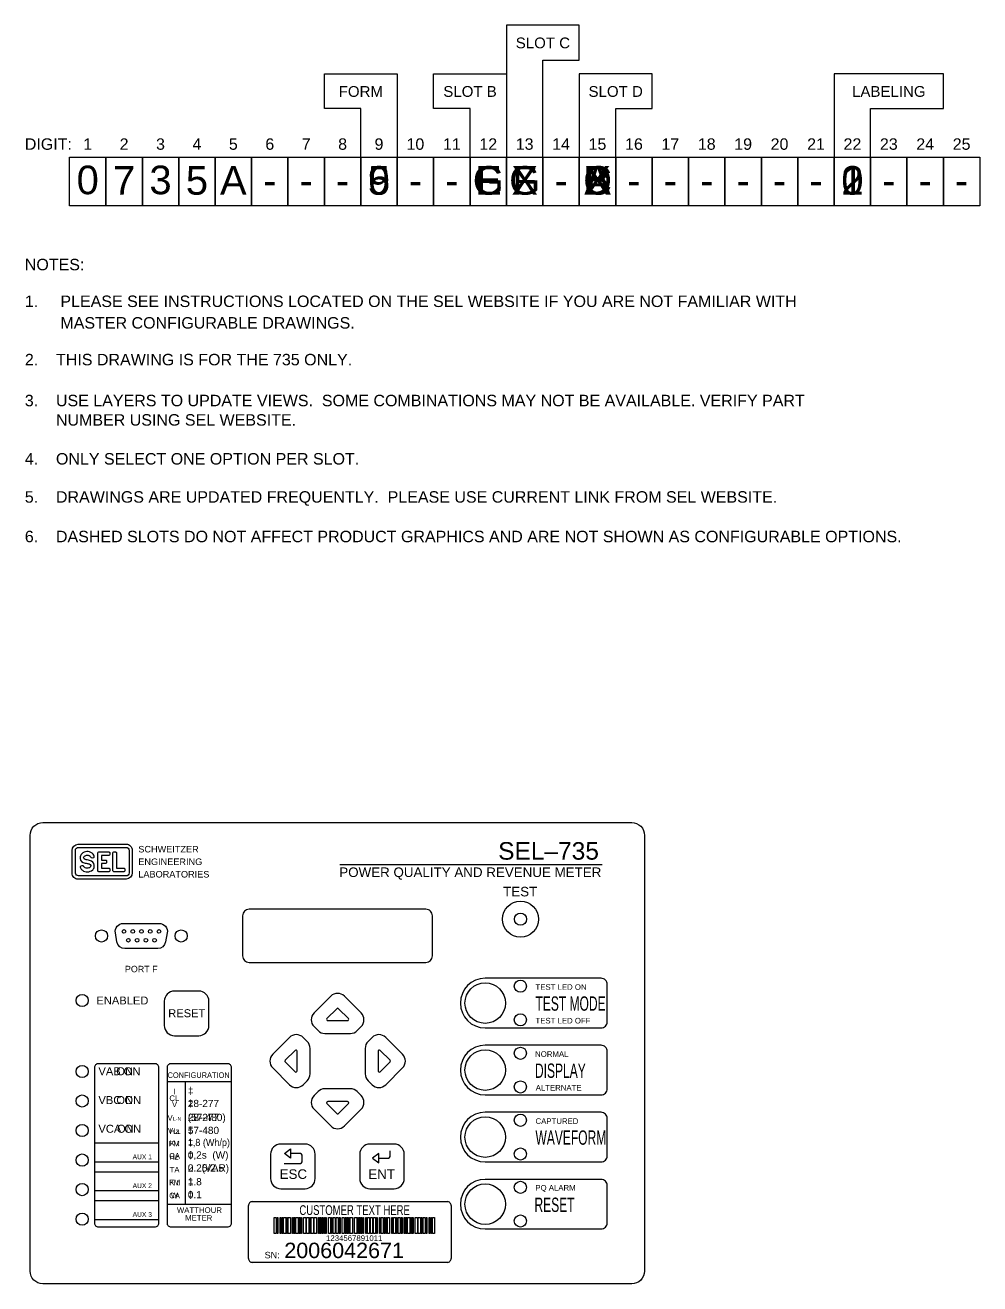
# Model space of a CAD drawing. Extents: x 1 to 23.5, y 0.5 to 17.
# Drawn here: x 1 to 12.78, y 1.48 to 17 of the extents above; entities that cross this region are included whole.
import ezdxf
from ezdxf.enums import TextEntityAlignment as Align

# ---------------------------------------------------------------- set-up
doc = ezdxf.new("R2010")
doc.units = 0
doc.header["$MEASUREMENT"] = 0
for name, color, linetype in [('1_0______METER_FORM_', 7, 'CONTINUOUS'), ('1_1__9__FORM_9', 7, 'CONTINUOUS'), ('1_2__5__FORM_5', 7, 'CONTINUOUS'), ('1_3__6__FORM_36', 7, 'CONTINUOUS'), ('2_0______SLOT_B_', 7, 'CONTINUOUS'), ('2_1__E___1__10-100BASE-T__', 7, 'CONTINUOUS'), ('2_2__C___1__10-100BASE-T__', 7, 'CONTINUOUS'), ('2_3__G___1__100BASE-FX__EI', 7, 'CONTINUOUS'), ('2_4__F___1__100BASE-FX__EI', 7, 'CONTINUOUS'), ('3_0______SLOT_C_', 7, 'CONTINUOUS'), ('3_1__X__EMPTY', 7, 'CONTINUOUS'), ('3_2__F__SERIAL_COMMS_EIA-2', 7, 'CONTINUOUS'), ('3_3__G__TELEPHONE_MODEM', 7, 'CONTINUOUS'), ('4_0______SLOT_D_', 7, 'CONTINUOUS'), ('4_1__X__EMPTY', 7, 'CONTINUOUS'), ('4_2__A___4__DI___4__DO_SOL', 7, 'CONTINUOUS'), ('4_3__B___4__DI___4__DO_ELE', 7, 'CONTINUOUS'), ('4_4__C___4__AO__1MA____4__', 7, 'CONTINUOUS'), ('4_5__D___4__AO__20MA____4_', 7, 'CONTINUOUS'), ('5_0______FRONT-PANEL_LABEL', 7, 'CONTINUOUS'), ('5_1__0__ANSI', 7, 'CONTINUOUS'), ('5_2__1__IEC', 7, 'CONTINUOUS'), ('5_3__2__AUS_NMI', 7, 'CONTINUOUS'), ('6_0______DWG_', 7, 'CONTINUOUS')]:
    doc.layers.add(name, color=color, linetype=linetype)
doc.styles.add('ARIAL', font='arial.ttf')

msp = doc.modelspace()

# ---------------------------------------------------------------- linework, layer by layer
at = {"layer": '1_0______METER_FORM_'}
msp.add_lwpolyline([(2, 14.773), (1.551, 14.773), (1.551, 15.372), (2, 15.372), (2, 14.773)], dxfattribs=at)
at = {"layer": '2_0______SLOT_B_'}
msp.add_lwpolyline([(2, 14.773), (1.551, 14.773), (1.551, 15.372), (2, 15.372), (2, 14.773)], dxfattribs=at)
at = {"layer": '3_0______SLOT_C_'}
msp.add_lwpolyline([(2, 14.773), (1.551, 14.773), (1.551, 15.372), (2, 15.372), (2, 14.773)], dxfattribs=at)
at = {"layer": '4_0______SLOT_D_'}
msp.add_lwpolyline([(2, 14.773), (1.551, 14.773), (1.551, 15.372), (2, 15.372), (2, 14.773)], dxfattribs=at)
at = {"layer": '5_0______FRONT-PANEL_LABEL'}
msp.add_lwpolyline([(2, 14.773), (1.551, 14.773), (1.551, 15.372), (2, 15.372), (2, 14.773)], dxfattribs=at)
at = {"layer": '5_1__0__ANSI'}
for points in [[(2.754, 3.972), (3.55, 3.972)], [(2.978, 3.972), (2.978, 2.461)], [(2.754, 2.461), (3.55, 2.461)]]:
    msp.add_lwpolyline(points, dxfattribs=at)
at = {"layer": '5_2__1__IEC'}
for points in [[(2.754, 3.972), (3.55, 3.972)], [(2.978, 3.972), (2.978, 2.461)], [(2.754, 2.461), (3.55, 2.461)]]:
    msp.add_lwpolyline(points, dxfattribs=at)
at = {"layer": '5_3__2__AUS_NMI'}
for points in [[(2.753, 3.972), (3.549, 3.972)], [(2.978, 3.972), (2.978, 2.466)], [(2.754, 2.461), (3.55, 2.461)]]:
    msp.add_lwpolyline(points, dxfattribs=at)
at = {"layer": '6_0______DWG_'}
for points in [[(7.391, 15.372), (7.391, 16.57), (7.84, 16.57), (7.84, 17), (6.941, 17), (6.941, 15.372)], [(5.145, 15.372), (5.145, 15.971), (4.695, 15.971), (4.695, 16.401), (5.594, 16.401), (5.594, 15.372)], [(6.492, 15.372), (6.492, 15.971), (6.043, 15.971), (6.043, 16.401), (6.941, 16.401), (6.941, 15.372)], [(8.289, 15.372), (8.289, 15.971), (8.738, 15.971), (8.738, 16.401), (7.84, 16.401), (7.84, 15.372)], [(11.433, 15.372), (11.433, 15.971), (12.332, 15.971), (12.332, 16.401), (10.984, 16.401), (10.984, 15.372)], [(2, 14.773), (1.551, 14.773), (1.551, 15.372), (2, 15.372), (2, 14.773)], [(2.45, 14.773), (2, 14.773), (2, 15.372), (2.45, 15.372), (2.45, 14.773)], [(2.899, 14.773), (2.45, 14.773), (2.45, 15.372), (2.899, 15.372), (2.899, 14.773)], [(3.348, 14.773), (2.899, 14.773), (2.899, 15.372), (3.348, 15.372), (3.348, 14.773)], [(3.797, 14.773), (3.348, 14.773), (3.348, 15.372), (3.797, 15.372), (3.797, 14.773)], [(4.246, 14.773), (3.797, 14.773), (3.797, 15.372), (4.246, 15.372), (4.246, 14.773)], [(4.695, 14.773), (4.246, 14.773), (4.246, 15.372), (4.695, 15.372), (4.695, 14.773)], [(5.145, 14.773), (4.695, 14.773), (4.695, 15.372), (5.145, 15.372), (5.145, 14.773)], [(5.594, 14.773), (5.145, 14.773), (5.145, 15.372), (5.594, 15.372), (5.594, 14.773)], [(6.043, 14.773), (5.594, 14.773), (5.594, 15.372), (6.043, 15.372), (6.043, 14.773)], [(6.492, 14.773), (6.043, 14.773), (6.043, 15.372), (6.492, 15.372), (6.492, 14.773)], [(6.941, 14.773), (6.492, 14.773), (6.492, 15.372), (6.941, 15.372), (6.941, 14.773)], [(7.391, 14.773), (6.941, 14.773), (6.941, 15.372), (7.391, 15.372), (7.391, 14.773)], [(7.84, 14.773), (7.391, 14.773), (7.391, 15.372), (7.84, 15.372), (7.84, 14.773)], [(8.289, 14.773), (7.84, 14.773), (7.84, 15.372), (8.289, 15.372), (8.289, 14.773)], [(8.738, 14.773), (8.289, 14.773), (8.289, 15.372), (8.738, 15.372), (8.738, 14.773)], [(9.187, 14.773), (8.738, 14.773), (8.738, 15.372), (9.187, 15.372), (9.187, 14.773)], [(9.637, 14.773), (9.187, 14.773), (9.187, 15.372), (9.637, 15.372), (9.637, 14.773)], [(10.086, 14.773), (9.637, 14.773), (9.637, 15.372), (10.086, 15.372), (10.086, 14.773)], [(10.535, 14.773), (10.086, 14.773), (10.086, 15.372), (10.535, 15.372), (10.535, 14.773)], [(10.984, 14.773), (10.535, 14.773), (10.535, 15.372), (10.984, 15.372), (10.984, 14.773)], [(11.433, 14.773), (10.984, 14.773), (10.984, 15.372), (11.433, 15.372), (11.433, 14.773)], [(11.882, 14.773), (11.433, 14.773), (11.433, 15.372), (11.882, 15.372), (11.882, 14.773)], [(12.332, 14.773), (11.882, 14.773), (11.882, 15.372), (12.332, 15.372), (12.332, 14.773)], [(12.781, 14.773), (12.332, 14.773), (12.332, 15.372), (12.781, 15.372), (12.781, 14.773)], [(8.122, 6.645), (4.885, 6.645)], [(1.858, 3.214), (2.654, 3.214)], [(2.654, 2.978), (1.858, 2.978)], [(1.858, 2.978), (1.858, 2.859)], [(2.654, 2.859), (2.654, 2.978)], [(1.858, 2.859), (2.654, 2.859)], [(3.809, 2.491), (6.209, 2.491)], [(3.759, 1.791), (3.759, 2.441)], [(6.259, 2.441), (6.259, 1.791)], [(2.654, 2.268), (1.858, 2.268)], [(6.209, 1.741), (3.809, 1.741)]]:
    msp.add_lwpolyline(points, dxfattribs=at)
for points in [[(1.065, 7.008, -0.414214), (1.223, 7.166), (8.486, 7.166, -0.414214), (8.644, 7.008), (8.644, 1.634, -0.414214), (8.486, 1.477), (1.223, 1.477, -0.414213), (1.065, 1.634)], [(1.658, 6.899), (2.25, 6.899, -0.41811), (2.324, 6.823), (2.324, 6.545, -0.404471), (2.25, 6.468), (1.658, 6.468, -0.41811), (1.583, 6.543), (1.583, 6.822, -0.404471)], [(1.664, 6.859), (2.247, 6.859, -0.378768), (2.286, 6.825), (2.286, 6.544, -0.441125), (2.247, 6.509), (1.664, 6.509, -0.378768), (1.624, 6.543), (1.624, 6.823, -0.441125)], [(1.766, 6.807, 0.192116), (1.703, 6.782, 0.12608), (1.683, 6.744, 0.336344), (1.718, 6.675, 0.087668), (1.769, 6.661, -0.022201), (1.785, 6.658, -0.039737), (1.795, 6.655, -0.23043), (1.814, 6.637, -0.182747), (1.812, 6.622, -0.221111), (1.778, 6.604, -0.058363), (1.757, 6.603, -0.13415), (1.735, 6.614, 0.006668), (1.722, 6.629, 0.085557), (1.72, 6.631, 0.231613), (1.69, 6.629, 0.170757), (1.684, 6.621, 0.118457), (1.686, 6.609, 0.153081), (1.711, 6.577, 0.186266), (1.774, 6.558, 0.192116), (1.837, 6.583, 0.12608), (1.857, 6.621, 0.336344), (1.822, 6.69, 0.087668), (1.771, 6.704, -0.022201), (1.756, 6.707, -0.039737), (1.745, 6.71, -0.23043), (1.726, 6.728, -0.182747), (1.728, 6.743, -0.221111), (1.762, 6.762, -0.058363), (1.783, 6.762, -0.13415), (1.806, 6.751, 0.006668), (1.818, 6.736, 0.085557), (1.82, 6.734, 0.231613), (1.85, 6.736, 0.170757), (1.856, 6.744, 0.118457), (1.855, 6.756, 0.153081), (1.829, 6.788, 0.186266)], [(1.913, 6.803), (2.037, 6.803, -0.424366), (2.048, 6.792), (2.048, 6.772, -0.404134), (2.037, 6.76), (1.944, 6.76), (1.944, 6.703), (1.998, 6.703, -0.477137), (2.006, 6.693), (2.006, 6.67, -0.353971), (1.998, 6.66), (1.944, 6.66), (1.944, 6.603), (2.037, 6.603, -0.424366), (2.048, 6.592), (2.048, 6.572, -0.404134), (2.037, 6.56), (1.913, 6.56, -0.432614), (1.901, 6.573), (1.901, 6.791, -0.396049)], [(2.098, 6.803), (2.12, 6.803, -0.432614), (2.131, 6.791), (2.131, 6.603), (2.222, 6.603, -0.424366), (2.233, 6.592), (2.233, 6.572, -0.404134), (2.222, 6.56), (2.098, 6.56, -0.432614), (2.087, 6.573), (2.087, 6.791, -0.396049)], [(5.948, 6.097), (3.767, 6.097, 0.414165), (3.687, 6.017), (3.687, 5.521, 0.414162), (3.767, 5.441), (5.948, 5.441, 0.414295), (6.028, 5.521), (6.028, 6.017, 0.414298)], [(2.235, 5.611, -0.36397), (2.136, 5.694), (2.117, 5.805, -0.466308), (2.215, 5.922), (2.658, 5.922, -0.466308), (2.757, 5.805), (2.737, 5.694, -0.36397), (2.639, 5.611)], [(6.679, 4.633), (8.109, 4.633, 0.414214), (8.184, 4.708), (8.184, 5.17, 0.414214), (8.109, 5.245), (6.679, 5.245, 1), (6.679, 4.633)], [(3.146, 5.087), (2.846, 5.087, 0.414214), (2.721, 4.962), (2.721, 4.662, 0.414214), (2.846, 4.537), (3.146, 4.537, 0.414214), (3.271, 4.662), (3.271, 4.962, 0.414214)], [(4.568, 4.649), (4.617, 4.6, 0.198927), (4.701, 4.565), (5.016, 4.565, 0.198927), (5.101, 4.6), (5.149, 4.649, 0.414197), (5.149, 4.818), (4.943, 5.024, 0.414213), (4.774, 5.024), (4.568, 4.818, 0.414197)], [(4.727, 4.749, 0.668135), (4.738, 4.723), (4.98, 4.723, 0.667474), (4.991, 4.749), (4.87, 4.87, 0.41482), (4.848, 4.87)], [(4.434, 3.933), (4.483, 3.982, 0.198927), (4.518, 4.067), (4.518, 4.381, 0.198927), (4.483, 4.466), (4.434, 4.515, 0.414197), (4.264, 4.515), (4.058, 4.309, 0.414213), (4.058, 4.139), (4.264, 3.933, 0.414197)], [(5.453, 3.933), (5.659, 4.139, 0.414213), (5.659, 4.309), (5.453, 4.515, 0.414197), (5.283, 4.515), (5.234, 4.466, 0.198927), (5.199, 4.381), (5.199, 4.067, 0.198927), (5.234, 3.982), (5.283, 3.933, 0.414197)], [(4.334, 4.093, 0.668135), (4.359, 4.103), (4.359, 4.345, 0.667474), (4.334, 4.356), (4.213, 4.235, 0.41482), (4.212, 4.214)], [(5.383, 4.093), (5.505, 4.214, 0.41482), (5.505, 4.235), (5.383, 4.356, 0.667474), (5.358, 4.345), (5.358, 4.103, 0.668135)], [(6.679, 3.807), (8.109, 3.807, 0.414214), (8.184, 3.882), (8.184, 4.344, 0.414214), (8.109, 4.419), (6.679, 4.419, 1), (6.679, 3.807)], [(2.604, 4.192), (1.908, 4.192, 0.414275), (1.858, 4.142), (1.858, 2.228, 0.414274), (1.908, 2.178), (2.604, 2.178, 0.414274), (2.654, 2.228), (2.654, 4.142, 0.414275)], [(3.55, 4.142, 0.414275), (3.5, 4.192), (2.804, 4.192, 0.414275), (2.754, 4.142), (2.754, 2.228, 0.414274), (2.804, 2.178), (3.5, 2.178, 0.414274), (3.55, 2.228)], [(4.568, 3.799, 0.414197), (4.568, 3.63), (4.774, 3.424, 0.414213), (4.943, 3.424), (5.149, 3.63, 0.414197), (5.149, 3.799), (5.101, 3.848, 0.198927), (5.016, 3.883), (4.701, 3.883, 0.198927), (4.617, 3.848)], [(4.727, 3.699), (4.848, 3.578, 0.41482), (4.87, 3.578), (4.991, 3.699, 0.667474), (4.98, 3.725), (4.738, 3.725, 0.668135)], [(6.679, 2.98), (8.109, 2.98, 0.414214), (8.184, 3.055), (8.184, 3.517, 0.414214), (8.109, 3.592), (6.679, 3.592, 1), (6.679, 2.98)], [(4.457, 3.2), (4.157, 3.2, 0.414214), (4.032, 3.075), (4.032, 2.775, 0.414214), (4.157, 2.65), (4.457, 2.65, 0.414214), (4.582, 2.775), (4.582, 3.075, 0.414214)], [(5.556, 3.2), (5.256, 3.2, 0.414214), (5.131, 3.075), (5.131, 2.775, 0.414214), (5.256, 2.65), (5.556, 2.65, 0.414214), (5.681, 2.775), (5.681, 3.075, 0.414214)], [(6.679, 2.153), (8.109, 2.153, 0.414214), (8.184, 2.228), (8.184, 2.69, 0.414214), (8.109, 2.765), (6.679, 2.765, 1), (6.679, 2.153)]]:
    msp.add_lwpolyline(points, format="xyb", close=True, dxfattribs=at)
for points in [[(4.279, 3.143), (4.279, 3.085), (4.279, 3.027), (4.204, 3.085)], [(5.29, 3.025), (5.365, 2.967), (5.365, 3.083)], [(2.654, 2.623), (1.858, 2.623), (1.858, 2.504), (2.654, 2.504)], [(4.075, 2.294), (4.102, 2.294), (4.102, 2.096), (4.075, 2.096)], [(4.112, 2.294), (4.122, 2.294), (4.122, 2.096), (4.112, 2.096)], [(4.149, 2.294), (4.16, 2.294), (4.16, 2.096), (4.149, 2.096)], [(4.17, 2.294), (4.181, 2.294), (4.181, 2.096), (4.17, 2.096)], [(4.191, 2.294), (4.218, 2.294), (4.218, 2.096), (4.191, 2.096)], [(4.228, 2.294), (4.239, 2.294), (4.239, 2.096), (4.228, 2.096)], [(4.249, 2.294), (4.276, 2.294), (4.276, 2.096), (4.249, 2.096)], [(4.302, 2.294), (4.313, 2.294), (4.313, 2.096), (4.302, 2.096)], [(4.323, 2.294), (4.334, 2.294), (4.334, 2.096), (4.323, 2.096)], [(4.344, 2.294), (4.371, 2.294), (4.371, 2.096), (4.344, 2.096)], [(4.381, 2.294), (4.392, 2.294), (4.392, 2.096), (4.381, 2.096)], [(4.402, 2.294), (4.413, 2.294), (4.413, 2.096), (4.402, 2.096)], [(4.439, 2.294), (4.466, 2.294), (4.466, 2.096), (4.439, 2.096)], [(4.476, 2.294), (4.503, 2.294), (4.503, 2.096), (4.476, 2.096)], [(4.513, 2.294), (4.524, 2.294), (4.524, 2.096), (4.513, 2.096)], [(4.534, 2.294), (4.561, 2.294), (4.561, 2.096), (4.534, 2.096)], [(4.571, 2.294), (4.598, 2.294), (4.598, 2.096), (4.571, 2.096)], [(4.624, 2.294), (4.635, 2.294), (4.635, 2.096), (4.624, 2.096)], [(4.645, 2.294), (4.656, 2.294), (4.656, 2.096), (4.645, 2.096)], [(4.666, 2.294), (4.677, 2.294), (4.677, 2.096), (4.666, 2.096)], [(4.687, 2.294), (4.698, 2.294), (4.698, 2.096), (4.687, 2.096)], [(4.709, 2.294), (4.719, 2.294), (4.719, 2.096), (4.709, 2.096)], [(4.746, 2.294), (4.772, 2.294), (4.772, 2.096), (4.746, 2.096)], [(4.782, 2.294), (4.793, 2.294), (4.793, 2.096), (4.782, 2.096)], [(4.804, 2.294), (4.83, 2.294), (4.83, 2.096), (4.804, 2.096)], [(4.84, 2.294), (4.867, 2.294), (4.867, 2.096), (4.84, 2.096)], [(4.877, 2.294), (4.888, 2.294), (4.888, 2.096), (4.877, 2.096)], [(4.914, 2.294), (4.941, 2.294), (4.941, 2.096), (4.914, 2.096)], [(4.952, 2.294), (4.962, 2.294), (4.962, 2.096), (4.952, 2.096)], [(4.973, 2.294), (4.983, 2.294), (4.983, 2.096), (4.973, 2.096)], [(4.994, 2.294), (5.004, 2.294), (5.004, 2.096), (4.994, 2.096)], [(5.015, 2.294), (5.041, 2.294), (5.041, 2.096), (5.015, 2.096)], [(5.067, 2.294), (5.094, 2.294), (5.094, 2.096), (5.067, 2.096)], [(5.105, 2.294), (5.115, 2.294), (5.115, 2.096), (5.105, 2.096)], [(5.125, 2.294), (5.136, 2.294), (5.136, 2.096), (5.125, 2.096)], [(5.147, 2.294), (5.157, 2.294), (5.157, 2.096), (5.147, 2.096)], [(5.168, 2.294), (5.178, 2.294), (5.178, 2.096), (5.168, 2.096)], [(5.205, 2.294), (5.215, 2.294), (5.215, 2.096), (5.205, 2.096)], [(5.226, 2.294), (5.252, 2.294), (5.252, 2.096), (5.226, 2.096)], [(5.263, 2.294), (5.289, 2.294), (5.289, 2.096), (5.263, 2.096)], [(5.3, 2.294), (5.326, 2.294), (5.326, 2.096), (5.3, 2.096)], [(5.337, 2.294), (5.347, 2.294), (5.347, 2.096), (5.337, 2.096)], [(5.374, 2.294), (5.384, 2.294), (5.384, 2.096), (5.374, 2.096)], [(5.395, 2.294), (5.421, 2.294), (5.421, 2.096), (5.395, 2.096)], [(5.432, 2.294), (5.442, 2.294), (5.442, 2.096), (5.432, 2.096)], [(5.453, 2.294), (5.463, 2.294), (5.463, 2.096), (5.453, 2.096)], [(5.474, 2.294), (5.5, 2.294), (5.5, 2.096), (5.474, 2.096)], [(5.527, 2.294), (5.537, 2.294), (5.537, 2.096), (5.527, 2.096)], [(5.548, 2.294), (5.574, 2.294), (5.574, 2.096), (5.548, 2.096)], [(5.585, 2.294), (5.595, 2.294), (5.595, 2.096), (5.585, 2.096)], [(5.606, 2.294), (5.632, 2.294), (5.632, 2.096), (5.606, 2.096)], [(5.643, 2.294), (5.653, 2.294), (5.653, 2.096), (5.643, 2.096)], [(5.68, 2.294), (5.69, 2.294), (5.69, 2.096), (5.68, 2.096)], [(5.701, 2.294), (5.711, 2.294), (5.711, 2.096), (5.701, 2.096)], [(5.722, 2.294), (5.749, 2.294), (5.749, 2.096), (5.722, 2.096)], [(5.759, 2.294), (5.769, 2.294), (5.769, 2.096), (5.759, 2.096)], [(5.78, 2.294), (5.791, 2.294), (5.791, 2.096), (5.78, 2.096)], [(5.817, 2.294), (5.844, 2.294), (5.844, 2.096), (5.817, 2.096)], [(5.854, 2.294), (5.88, 2.294), (5.88, 2.096), (5.854, 2.096)], [(5.891, 2.294), (5.901, 2.294), (5.901, 2.096), (5.891, 2.096)], [(5.912, 2.294), (5.938, 2.294), (5.938, 2.096), (5.912, 2.096)], [(5.949, 2.294), (5.959, 2.294), (5.959, 2.096), (5.949, 2.096)], [(5.986, 2.294), (5.997, 2.294), (5.997, 2.096), (5.986, 2.096)], [(6.007, 2.294), (6.017, 2.294), (6.017, 2.096), (6.007, 2.096)], [(6.028, 2.294), (6.055, 2.294), (6.055, 2.096), (6.028, 2.096)]]:
    msp.add_lwpolyline(points, close=True, dxfattribs=at)
for points in [[(5.365, 3.025), (5.473, 3.025, 0.414214), (5.508, 3.06), (5.508, 3.117)], [(4.199, 2.959), (4.387, 2.959, 0.414214), (4.422, 2.994), (4.422, 3.05, 0.414214), (4.387, 3.085), (4.279, 3.085)], [(3.809, 2.491, 0.414274), (3.759, 2.441)], [(6.259, 2.441, 0.414275), (6.209, 2.491)], [(3.759, 1.791, 0.414274), (3.809, 1.741)], [(6.209, 1.741, 0.414275), (6.259, 1.791)]]:
    msp.add_lwpolyline(points, format="xyb", dxfattribs=at)
for centre, radius in [((7.114, 5.974), 0.223), ((7.114, 5.974), 0.075), ((1.945, 5.767), 0.075), ((2.223, 5.823), 0.0225), ((2.331, 5.823), 0.0225), ((2.439, 5.823), 0.0225), ((2.547, 5.823), 0.0225), ((2.655, 5.823), 0.0225), ((2.929, 5.767), 0.075), ((2.277, 5.715), 0.0225), ((2.385, 5.715), 0.0225), ((2.493, 5.715), 0.0225), ((2.601, 5.715), 0.0225), ((6.679, 4.939), 0.25), ((7.113, 5.147), 0.075), ((1.708, 4.972), 0.075), ((7.113, 4.732), 0.075), ((6.679, 4.113), 0.25), ((7.113, 4.32), 0.075), ((1.708, 4.096), 0.075), ((7.113, 3.905), 0.075), ((1.708, 3.732), 0.075), ((1.708, 3.368), 0.075), ((6.679, 3.286), 0.25), ((7.113, 3.494), 0.075), ((7.113, 3.078), 0.075), ((1.708, 3.003), 0.075), ((1.708, 2.639), 0.075), ((6.679, 2.459), 0.25), ((7.113, 2.667), 0.075), ((1.708, 2.275), 0.075), ((7.113, 2.252), 0.075)]:
    msp.add_circle(centre, radius, dxfattribs=at)

# ---------------------------------------------------------------- texts
at = {"layer": '1_1__9__FORM_9', "style": 'ARIAL'}
msp.add_text('9', height=0.353, dxfattribs=at).set_placement((5.369, 14.909), align=Align.CENTER)
for s, p in [('VA ON', (1.908, 4.049)), ('VB ON', (1.908, 3.694)), ('VC ON', (1.908, 3.34))]:
    msp.add_text(s, height=0.0983, dxfattribs=at).set_placement(p)
at = {"layer": '1_2__5__FORM_5', "style": 'ARIAL'}
msp.add_text('5', height=0.353, dxfattribs=at).set_placement((5.369, 14.909), align=Align.CENTER)
for s, p in [('VAB ON', (1.908, 4.049)), ('VBC ON', (1.908, 3.694)), ('VCA ON', (1.908, 3.34))]:
    msp.add_text(s, height=0.0983, dxfattribs=at).set_placement(p)
at = {"layer": '1_3__6__FORM_36', "style": 'ARIAL'}
msp.add_text('6', height=0.353, dxfattribs=at).set_placement((5.369, 14.909), align=Align.CENTER)
for s, p in [('VA ON', (1.908, 4.049)), ('VB ON', (1.908, 3.694)), ('VC ON', (1.908, 3.34))]:
    msp.add_text(s, height=0.0983, dxfattribs=at).set_placement(p)
at = {"layer": '2_1__E___1__10-100BASE-T__', "style": 'ARIAL'}
msp.add_text('E', height=0.353, dxfattribs=at).set_placement((6.717, 14.909), align=Align.CENTER)
at = {"layer": '2_2__C___1__10-100BASE-T__', "style": 'ARIAL'}
msp.add_text('C', height=0.353, dxfattribs=at).set_placement((6.717, 14.909), align=Align.CENTER)
at = {"layer": '2_3__G___1__100BASE-FX__EI', "style": 'ARIAL'}
msp.add_text('G', height=0.353, dxfattribs=at).set_placement((6.717, 14.909), align=Align.CENTER)
at = {"layer": '2_4__F___1__100BASE-FX__EI', "style": 'ARIAL'}
msp.add_text('F', height=0.353, dxfattribs=at).set_placement((6.717, 14.909), align=Align.CENTER)
at = {"layer": '3_1__X__EMPTY', "style": 'ARIAL'}
msp.add_text('X', height=0.353, dxfattribs=at).set_placement((7.166, 14.909), align=Align.CENTER)
at = {"layer": '3_2__F__SERIAL_COMMS_EIA-2', "style": 'ARIAL'}
msp.add_text('F', height=0.353, dxfattribs=at).set_placement((7.166, 14.909), align=Align.CENTER)
at = {"layer": '3_3__G__TELEPHONE_MODEM', "style": 'ARIAL'}
msp.add_text('G', height=0.353, dxfattribs=at).set_placement((7.166, 14.909), align=Align.CENTER)
at = {"layer": '4_1__X__EMPTY', "style": 'ARIAL'}
msp.add_text('X', height=0.353, dxfattribs=at).set_placement((8.065, 14.909), align=Align.CENTER)
at = {"layer": '4_2__A___4__DI___4__DO_SOL', "style": 'ARIAL'}
msp.add_text('A', height=0.353, dxfattribs=at).set_placement((8.065, 14.909), align=Align.CENTER)
at = {"layer": '4_3__B___4__DI___4__DO_ELE', "style": 'ARIAL'}
msp.add_text('B', height=0.353, dxfattribs=at).set_placement((8.065, 14.909), align=Align.CENTER)
at = {"layer": '4_4__C___4__AO__1MA____4__', "style": 'ARIAL'}
msp.add_text('C', height=0.353, dxfattribs=at).set_placement((8.065, 14.909), align=Align.CENTER)
at = {"layer": '4_5__D___4__AO__20MA____4_', "style": 'ARIAL'}
msp.add_text('D', height=0.353, dxfattribs=at).set_placement((8.065, 14.909), align=Align.CENTER)
at = {"layer": '5_1__0__ANSI', "style": 'ARIAL'}
msp.add_text('0', height=0.353, dxfattribs=at).set_placement((11.209, 14.909), align=Align.CENTER)
at = {"layer": '5_1__0__ANSI', "style": 'ARIAL', "width": 0.95}
msp.add_text('CONFIGURATION', height=0.06883, dxfattribs=at).set_placement((2.761, 4.016))
at = {"layer": '5_1__0__ANSI', "style": 'ARIAL'}
for s, height, p in [('‡', 0.0885, (3.011, 3.814)), ('CL', 0.0688, (2.783, 3.731)), ('‡', 0.0885, (3.011, 3.657)), ('28-277', 0.0885, (3.011, 3.485)), ('V', 0.0688, (2.76, 3.49)), ('L-N', 0.0442, (2.828, 3.49)), ('V', 0.0688, (2.764, 3.33)), ('L-L', 0.0442, (2.831, 3.33)), ('57-480', 0.0885, (3.011, 3.325)), ('‡', 0.0885, (3.011, 3.176)), ('FM', 0.0688, (2.773, 3.171)), ('‡', 0.0885, (3.011, 3.021)), ('Hz', 0.0688, (2.781, 3.01)), ('0.25/2.5', 0.0885, (3.011, 2.862)), ('TA', 0.0688, (2.786, 2.85)), ('K t', 0.0688, (2.783, 2.691)), ('1.8', 0.0885, (3.011, 2.692)), ('CA', 0.0688, (2.781, 2.531)), ('0.1', 0.0885, (3.011, 2.532)), ('WATTHOUR', 0.0688, (2.876, 2.352)), ('METER', 0.0688, (2.977, 2.255))]:
    msp.add_text(s, height=height, dxfattribs=at).set_placement(p)
at = {"layer": '5_2__1__IEC', "style": 'ARIAL'}
msp.add_text('1', height=0.353, dxfattribs=at).set_placement((11.209, 14.909), align=Align.CENTER)
at = {"layer": '5_2__1__IEC', "style": 'ARIAL', "width": 0.95}
msp.add_text('CONFIGURATION', height=0.06883, dxfattribs=at).set_placement((2.761, 4.016))
at = {"layer": '5_2__1__IEC', "style": 'ARIAL'}
for s, height, p in [('‡', 0.0885, (3.011, 3.814)), ('CL', 0.0688, (2.783, 3.731)), ('‡', 0.0885, (3.011, 3.657)), ('28-277', 0.0885, (3.011, 3.485)), ('V', 0.0688, (2.76, 3.49)), ('L-N', 0.0442, (2.828, 3.49)), ('V', 0.0688, (2.764, 3.33)), ('L-L', 0.0442, (2.831, 3.33)), ('57-480', 0.0885, (3.011, 3.325)), ('‡', 0.0885, (3.011, 3.176)), ('FM', 0.0688, (2.773, 3.171)), ('‡', 0.0885, (3.011, 3.021)), ('Hz', 0.0688, (2.781, 3.01)), ('0.25/2.5', 0.0885, (3.011, 2.862)), ('TA', 0.0688, (2.786, 2.85)), ('K t', 0.0688, (2.783, 2.691)), ('1.8', 0.0885, (3.011, 2.692)), ('CA', 0.0688, (2.781, 2.531)), ('0.1', 0.0885, (3.011, 2.532)), ('WATTHOUR', 0.0688, (2.876, 2.352)), ('METER', 0.0688, (2.977, 2.255))]:
    msp.add_text(s, height=height, dxfattribs=at).set_placement(p)
at = {"layer": '5_3__2__AUS_NMI', "style": 'ARIAL'}
for s, height, p in [('2', 0.353, (11.209, 14.909)), ('I', 0.0688, (2.847, 3.814)), ('V', 0.0688, (2.847, 3.657)), ('Hz', 0.0688, (2.847, 3.325)), ('K t', 0.0688, (2.847, 3.176)), ('CA', 0.0688, (2.847, 3.021)), ('FM', 0.0688, (2.847, 2.692)), ('W', 0.0688, (2.847, 2.532))]:
    msp.add_text(s, height=height, dxfattribs=at).set_placement(p, align=Align.CENTER)
for s, height, width, p in [('CONFIGURATION', 0.06883, 0.95, (2.761, 4.016)), ('1,8 (Wh/p)', 0.0885, 0.9, (3.011, 3.176))]:
    msp.add_text(s, height=height, dxfattribs=dict(at, width=width)).set_placement(p)
for s, height, p in [('‡', 0.0885, (3.011, 3.814)), ('28-277', 0.0885, (3.011, 3.657)), ('(57-480)', 0.0885, (3.011, 3.485)), ('‡', 0.0885, (3.011, 3.325)), ('0,2s  (W)', 0.0885, (3.011, 3.021)), ('2   (VAR)', 0.0885, (3.011, 2.862)), ('‡', 0.0885, (3.011, 2.692)), ('‡', 0.0885, (3.011, 2.532)), ('WATTHOUR', 0.0688, (2.876, 2.352)), ('METER', 0.0688, (2.977, 2.255))]:
    msp.add_text(s, height=height, dxfattribs=at).set_placement(p)
at = {"layer": '6_0______DWG_', "style": 'ARIAL'}
for s, height, p in [('SLOT C', 0.1328, (7.391, 16.715)), ('FORM', 0.1328, (5.145, 16.116)), ('SLOT B', 0.1328, (6.492, 16.116)), ('SLOT D', 0.1328, (8.289, 16.116)), ('LABELING', 0.1328, (11.658, 16.116)), ('1', 0.141, (1.776, 15.463)), ('2', 0.141, (2.225, 15.463)), ('3', 0.141, (2.674, 15.463)), ('4', 0.141, (3.123, 15.463)), ('5', 0.141, (3.572, 15.463)), ('6', 0.141, (4.022, 15.463)), ('7', 0.141, (4.471, 15.463)), ('8', 0.141, (4.92, 15.463)), ('9', 0.141, (5.369, 15.463)), ('10', 0.1413, (5.818, 15.463)), ('11', 0.1413, (6.268, 15.463)), ('12', 0.1413, (6.717, 15.463)), ('13', 0.1413, (7.166, 15.463)), ('14', 0.1413, (7.615, 15.463)), ('15', 0.1413, (8.064, 15.463)), ('16', 0.1413, (8.514, 15.463)), ('17', 0.1413, (8.963, 15.463)), ('18', 0.1413, (9.412, 15.463)), ('19', 0.1413, (9.861, 15.463)), ('20', 0.1413, (10.31, 15.463)), ('21', 0.1413, (10.76, 15.463)), ('22', 0.1413, (11.209, 15.463)), ('23', 0.1413, (11.658, 15.463)), ('24', 0.1413, (12.107, 15.463)), ('25', 0.1413, (12.556, 15.463)), ('0', 0.353, (1.776, 14.915)), ('7', 0.353, (2.225, 14.909)), ('3', 0.353, (2.674, 14.915)), ('5', 0.353, (3.123, 14.909)), ('A', 0.353, (3.572, 14.909)), ('-', 0.353, (4.022, 14.909)), ('-', 0.353, (4.471, 14.909)), ('-', 0.353, (4.92, 14.909)), ('-', 0.353, (5.818, 14.909)), ('-', 0.353, (6.268, 14.909)), ('-', 0.353, (7.615, 14.909)), ('-', 0.353, (8.514, 14.909)), ('-', 0.353, (8.963, 14.909)), ('-', 0.353, (9.412, 14.909)), ('-', 0.353, (9.861, 14.909)), ('-', 0.353, (10.31, 14.909)), ('-', 0.353, (10.76, 14.909)), ('-', 0.353, (11.658, 14.909)), ('-', 0.353, (12.107, 14.909)), ('-', 0.353, (12.556, 14.909))]:
    msp.add_text(s, height=height, dxfattribs=at).set_placement(p, align=Align.CENTER)
for s, height, p in [('DIGIT:', 0.1413, (1, 15.463)), ('NOTES:', 0.1413, (1, 13.977)), ('1.     PLEASE SEE INSTRUCTIONS LOCATED ON THE SEL WEBSITE IF YOU ARE NOT FAMILIAR WITH', 0.14134, (1, 13.524)), ('        MASTER CONFIGURABLE DRAWINGS.', 0.14134, (1, 13.258)), ('2.    THIS DRAWING IS FOR THE 735 ONLY.', 0.14134, (1.001, 12.805)), ('3.    USE LAYERS TO UPDATE VIEWS.  SOME COMBINATIONS MAY NOT BE AVAILABLE. VERIFY PART', 0.14134, (1, 12.3)), ('       NUMBER USING SEL WEBSITE.', 0.14134, (1, 12.061)), ('4.    ONLY SELECT ONE OPTION PER SLOT.', 0.14134, (1, 11.581)), ('5.    DRAWINGS ARE UPDATED FREQUENTLY.  PLEASE USE CURRENT LINK FROM SEL WEBSITE.', 0.14134, (1, 11.111)), ('6.    DASHED SLOTS DO NOT AFFECT PRODUCT GRAPHICS AND ARE NOT SHOWN AS CONFIGURABLE OPTIONS.', 0.14134, (1, 10.623)), ('SCHWEITZER', 0.0807, (2.4, 6.797)), ('SEL–735', 0.2163, (6.839, 6.708)), ('ENGINEERING', 0.08067, (2.4, 6.642)), ('LABORATORIES', 0.08067, (2.4, 6.488)), ('TEST', 0.118, (6.9, 6.255)), ('PORT F', 0.0787, (2.235, 5.32)), ('TEST LED ON', 0.06883, (7.299, 5.103)), ('ENABLED', 0.0983, (1.883, 4.922)), ('RESET', 0.0983, (2.769, 4.765)), ('TEST LED OFF', 0.06883, (7.299, 4.688)), ('NORMAL', 0.0688, (7.295, 4.276)), ('ALTERNATE', 0.0688, (7.302, 3.86)), ('CAPTURED', 0.0688, (7.3, 3.449)), ('AUX 1', 0.059, (2.33, 3.013)), ('ESC', 0.118, (4.143, 2.771)), ('ESC', 0.118, (4.143, 2.771)), ('ENT', 0.118, (5.237, 2.77)), ('AUX 2', 0.059, (2.33, 2.658)), ('PQ ALARM', 0.0688, (7.298, 2.627)), ('AUX 3', 0.059, (2.33, 2.303)), ('1234567891011', 0.06883, (4.716, 2.006)), ('SN:', 0.08, (3.958, 1.791)), ('2006042671', 0.19, (4.201, 1.794))]:
    msp.add_text(s, height=height, dxfattribs=at).set_placement(p)
msp.add_text('POWER QUALITY AND REVENUE METER', height=0.118, dxfattribs=at).set_placement((8.112, 6.494), align=Align.RIGHT)
for s, height, width, p in [('TEST MODE', 0.177, 0.6, (7.299, 4.845)), ('DISPLAY', 0.177, 0.6, (7.293, 4.017)), ('WAVEFORM', 0.177, 0.6, (7.299, 3.192)), ('RESET', 0.177, 0.6, (7.287, 2.363)), ('CUSTOMER TEXT HERE', 0.12, 0.7, (4.387, 2.326))]:
    msp.add_text(s, height=height, dxfattribs=dict(at, width=width)).set_placement(p)

doc.saveas('drawing.dxf')
